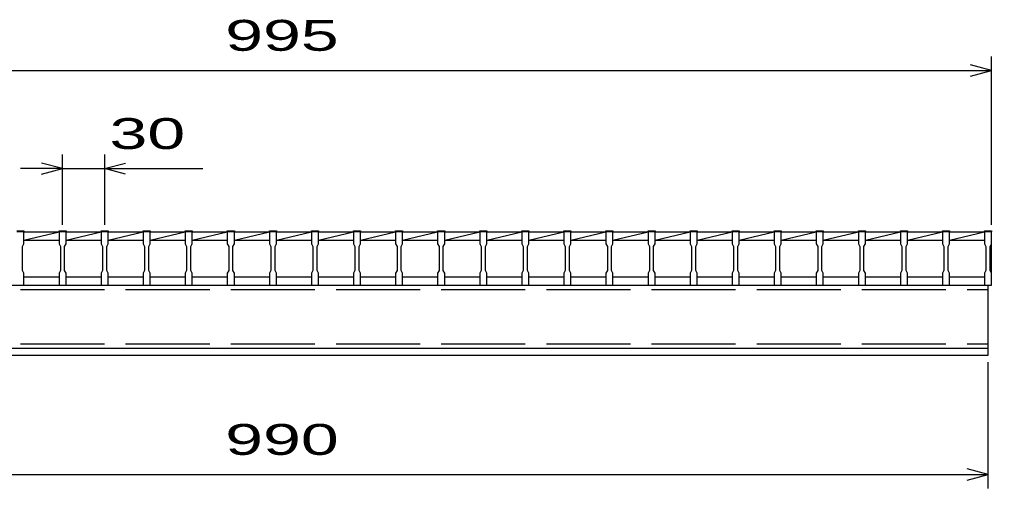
# Model space of a CAD drawing. Units: millimetres, scale not verified. Extents: x -1820 to 1731, y -1282 to 1054.
# Drawn here: x -1117 to -424, y -650 to -316 of the extents above; entities that cross this region are included whole.
import ezdxf
from ezdxf.enums import TextEntityAlignment as Align

# ---------------------------------------------------------------- set-up
doc = ezdxf.new("R2010")
doc.units = ezdxf.units.MM
doc.header["$LTSCALE"] = 10
doc.linetypes.add('DASHED', pattern=[7.5, 6, -1.5])
doc.layers.add('16', color=3, linetype='Continuous', lineweight=25)
doc.layers.add('22', color=4, linetype='Continuous', lineweight=25)
doc.styles.add('ベクトル', font='')
doc.styles.get('ベクトル').set_extended_font_data('ベクトル')

msp = doc.modelspace()

# ---------------------------------------------------------------- linework, layer by layer
at = {"layer": '16'}
for p, q in [((-1119, -466.8), (-1114, -466.8)), ((-1114, -467.5), (-1119, -467.5)), ((-1114, -466.8), (-1114, -467.5)), ((-1114, -476), (-1114, -467.5)), ((-1114, -467.5), (-1089, -467.5)), ((-1114, -473.5), (-1089, -467.5)), ((-1089, -467.5), (-1089, -466.8)), ((-1089, -466.8), (-1084, -466.8)), ((-1089, -467.5), (-1089, -476)), ((-1084, -467.5), (-1089, -467.5)), ((-1084, -466.8), (-1084, -467.5)), ((-1084, -476), (-1084, -467.5)), ((-1084, -467.5), (-1059, -467.5)), ((-1084, -473.5), (-1059, -467.5)), ((-1059, -467.5), (-1059, -466.8)), ((-1059, -466.8), (-1054, -466.8)), ((-1059, -467.5), (-1059, -476)), ((-1054, -467.5), (-1059, -467.5)), ((-1054, -466.8), (-1054, -467.5)), ((-1054, -476), (-1054, -467.5)), ((-1054, -467.5), (-1029, -467.5)), ((-1054, -473.5), (-1029, -467.5)), ((-1029, -467.5), (-1029, -466.8)), ((-1029, -466.8), (-1024, -466.8)), ((-1029, -467.5), (-1029, -476)), ((-1024, -467.5), (-1029, -467.5)), ((-1024, -466.8), (-1024, -467.5)), ((-1024, -476), (-1024, -467.5)), ((-1024, -467.5), (-999, -467.5)), ((-1024, -473.5), (-999, -467.5)), ((-999, -467.5), (-999, -466.8)), ((-999, -466.8), (-994, -466.8)), ((-999, -467.5), (-999, -476)), ((-994, -467.5), (-999, -467.5)), ((-994, -466.8), (-994, -467.5)), ((-994, -476), (-994, -467.5)), ((-994, -467.5), (-969, -467.5)), ((-994, -473.5), (-969, -467.5)), ((-969, -467.5), (-969, -466.8)), ((-969, -466.8), (-964, -466.8)), ((-969, -467.5), (-969, -476)), ((-964, -467.5), (-969, -467.5)), ((-964, -466.8), (-964, -467.5)), ((-964, -476), (-964, -467.5)), ((-964, -467.5), (-939, -467.5)), ((-964, -473.5), (-939, -467.5)), ((-939, -467.5), (-939, -466.8)), ((-939, -466.8), (-934, -466.8)), ((-939, -467.5), (-939, -476)), ((-934, -467.5), (-939, -467.5)), ((-934, -466.8), (-934, -467.5)), ((-934, -476), (-934, -467.5)), ((-934, -467.5), (-909, -467.5)), ((-934, -473.5), (-909, -467.5)), ((-909, -467.5), (-909, -466.8)), ((-909, -466.8), (-904, -466.8)), ((-909, -467.5), (-909, -476)), ((-904, -467.5), (-909, -467.5)), ((-904, -466.8), (-904, -467.5)), ((-904, -476), (-904, -467.5)), ((-904, -467.5), (-879, -467.5)), ((-904, -473.5), (-879, -467.5)), ((-879, -467.5), (-879, -466.8)), ((-879, -466.8), (-874, -466.8)), ((-879, -467.5), (-879, -476)), ((-874, -467.5), (-879, -467.5)), ((-874, -466.8), (-874, -467.5)), ((-874, -476), (-874, -467.5)), ((-874, -467.5), (-849, -467.5)), ((-874, -473.5), (-849, -467.5)), ((-849, -467.5), (-849, -466.8)), ((-849, -466.8), (-844, -466.8)), ((-849, -467.5), (-849, -476)), ((-844, -467.5), (-849, -467.5)), ((-844, -466.8), (-844, -467.5)), ((-844, -476), (-844, -467.5)), ((-844, -467.5), (-819, -467.5)), ((-844, -473.5), (-819, -467.5)), ((-819, -467.5), (-819, -466.8)), ((-819, -466.8), (-814, -466.8)), ((-819, -467.5), (-819, -476)), ((-814, -467.5), (-819, -467.5)), ((-814, -466.8), (-814, -467.5)), ((-814, -476), (-814, -467.5)), ((-814, -467.5), (-789, -467.5)), ((-814, -473.5), (-789, -467.5)), ((-789, -467.5), (-789, -466.8)), ((-789, -466.8), (-784, -466.8)), ((-789, -467.5), (-789, -476)), ((-784, -467.5), (-789, -467.5)), ((-784, -466.8), (-784, -467.5)), ((-784, -476), (-784, -467.5)), ((-784, -467.5), (-759, -467.5)), ((-784, -473.5), (-759, -467.5)), ((-759, -467.5), (-759, -466.8)), ((-759, -466.8), (-754, -466.8)), ((-759, -467.5), (-759, -476)), ((-754, -467.5), (-759, -467.5)), ((-754, -466.8), (-754, -467.5)), ((-754, -476), (-754, -467.5)), ((-754, -467.5), (-729, -467.5)), ((-754, -473.5), (-729, -467.5)), ((-729, -467.5), (-729, -466.8)), ((-729, -466.8), (-724, -466.8)), ((-729, -467.5), (-729, -476)), ((-724, -467.5), (-729, -467.5)), ((-724, -466.8), (-724, -467.5)), ((-724, -476), (-724, -467.5)), ((-724, -467.5), (-699, -467.5)), ((-724, -473.5), (-699, -467.5)), ((-699, -467.5), (-699, -466.8)), ((-699, -466.8), (-694, -466.8)), ((-699, -467.5), (-699, -476)), ((-694, -467.5), (-699, -467.5)), ((-694, -466.8), (-694, -467.5)), ((-694, -476), (-694, -467.5)), ((-694, -467.5), (-669, -467.5)), ((-694, -473.5), (-669, -467.5)), ((-669, -467.5), (-669, -466.8)), ((-669, -466.8), (-664, -466.8)), ((-669, -467.5), (-669, -476)), ((-664, -467.5), (-669, -467.5)), ((-664, -466.8), (-664, -467.5)), ((-664, -476), (-664, -467.5)), ((-664, -467.5), (-639, -467.5)), ((-664, -473.5), (-639, -467.5)), ((-639, -467.5), (-639, -466.8)), ((-639, -466.8), (-634, -466.8)), ((-639, -467.5), (-639, -476)), ((-634, -467.5), (-639, -467.5)), ((-634, -466.8), (-634, -467.5)), ((-634, -476), (-634, -467.5)), ((-634, -467.5), (-609, -467.5)), ((-634, -473.5), (-609, -467.5)), ((-609, -467.5), (-609, -466.8)), ((-609, -466.8), (-604, -466.8)), ((-609, -467.5), (-609, -476)), ((-604, -467.5), (-609, -467.5)), ((-604, -466.8), (-604, -467.5)), ((-604, -476), (-604, -467.5)), ((-604, -467.5), (-579, -467.5)), ((-604, -473.5), (-579, -467.5)), ((-579, -467.5), (-579, -466.8)), ((-579, -466.8), (-574, -466.8)), ((-579, -467.5), (-579, -476)), ((-574, -467.5), (-579, -467.5)), ((-574, -466.8), (-574, -467.5)), ((-574, -476), (-574, -467.5)), ((-574, -467.5), (-549, -467.5)), ((-574, -473.5), (-549, -467.5)), ((-549, -467.5), (-549, -466.8)), ((-549, -466.8), (-544, -466.8)), ((-549, -467.5), (-549, -476)), ((-544, -467.5), (-549, -467.5)), ((-544, -466.8), (-544, -467.5)), ((-544, -476), (-544, -467.5)), ((-544, -467.5), (-519, -467.5)), ((-544, -473.5), (-519, -467.5)), ((-519, -467.5), (-519, -466.8)), ((-519, -466.8), (-514, -466.8)), ((-519, -467.5), (-519, -476)), ((-514, -467.5), (-519, -467.5)), ((-514, -466.8), (-514, -467.5)), ((-514, -476), (-514, -467.5)), ((-514, -467.5), (-489, -467.5)), ((-514, -473.5), (-489, -467.5)), ((-489, -467.5), (-489, -466.8)), ((-489, -466.8), (-484, -466.8)), ((-489, -467.5), (-489, -476)), ((-484, -467.5), (-489, -467.5)), ((-484, -466.8), (-484, -467.5)), ((-484, -476), (-484, -467.5)), ((-484, -467.5), (-459, -467.5)), ((-484, -473.5), (-459, -467.5)), ((-459, -467.5), (-459, -466.8)), ((-459, -466.8), (-454, -466.8)), ((-459, -467.5), (-459, -476)), ((-454, -467.5), (-459, -467.5)), ((-454, -466.8), (-454, -467.5)), ((-454, -476), (-454, -467.5)), ((-454, -467.5), (-429, -467.5)), ((-454, -473.5), (-429, -467.5)), ((-429, -467.5), (-429, -466.8)), ((-429, -466.8), (-424, -466.8)), ((-429, -467.5), (-429, -476)), ((-424, -467.5), (-429, -467.5)), ((-424, -466.8), (-424, -467.5)), ((-424, -476), (-424, -467.5)), ((-424, -499.5), (-424, -467.5)), ((-1115, -478), (-1114, -476)), ((-1115, -495), (-1115, -478)), ((-1114, -473.5), (-1089, -473.5)), ((-1089, -476), (-1088, -478)), ((-1088, -478), (-1088, -495)), ((-1085, -478), (-1084, -476)), ((-1085, -495), (-1085, -478)), ((-1084, -473.5), (-1059, -473.5)), ((-1059, -476), (-1058, -478)), ((-1058, -478), (-1058, -495)), ((-1055, -478), (-1054, -476)), ((-1055, -495), (-1055, -478)), ((-1054, -473.5), (-1029, -473.5)), ((-1029, -476), (-1028, -478)), ((-1028, -478), (-1028, -495)), ((-1025, -478), (-1024, -476)), ((-1025, -495), (-1025, -478)), ((-1024, -473.5), (-999, -473.5)), ((-999, -476), (-998, -478)), ((-998, -478), (-998, -495)), ((-995, -478), (-994, -476)), ((-995, -495), (-995, -478)), ((-994, -473.5), (-969, -473.5)), ((-969, -476), (-968, -478)), ((-968, -478), (-968, -495)), ((-965, -478), (-964, -476)), ((-965, -495), (-965, -478)), ((-964, -473.5), (-939, -473.5)), ((-939, -476), (-938, -478)), ((-938, -478), (-938, -495)), ((-935, -478), (-934, -476)), ((-935, -495), (-935, -478)), ((-934, -473.5), (-909, -473.5)), ((-909, -476), (-908, -478)), ((-908, -478), (-908, -495)), ((-905, -478), (-904, -476)), ((-905, -495), (-905, -478)), ((-904, -473.5), (-879, -473.5)), ((-879, -476), (-878, -478)), ((-878, -478), (-878, -495)), ((-875, -478), (-874, -476)), ((-875, -495), (-875, -478)), ((-874, -473.5), (-849, -473.5)), ((-849, -476), (-848, -478)), ((-848, -478), (-848, -495)), ((-845, -478), (-844, -476)), ((-845, -495), (-845, -478)), ((-844, -473.5), (-819, -473.5)), ((-819, -476), (-818, -478)), ((-818, -478), (-818, -495)), ((-815, -478), (-814, -476)), ((-815, -495), (-815, -478)), ((-814, -473.5), (-789, -473.5)), ((-789, -476), (-788, -478)), ((-788, -478), (-788, -495)), ((-785, -478), (-784, -476)), ((-785, -495), (-785, -478)), ((-784, -473.5), (-759, -473.5)), ((-759, -476), (-758, -478)), ((-758, -478), (-758, -495)), ((-755, -478), (-754, -476)), ((-755, -495), (-755, -478)), ((-754, -473.5), (-729, -473.5)), ((-729, -476), (-728, -478)), ((-728, -478), (-728, -495)), ((-725, -478), (-724, -476)), ((-725, -495), (-725, -478)), ((-724, -473.5), (-699, -473.5)), ((-699, -476), (-698, -478)), ((-698, -478), (-698, -495)), ((-695, -478), (-694, -476)), ((-695, -495), (-695, -478)), ((-694, -473.5), (-669, -473.5)), ((-669, -476), (-668, -478)), ((-668, -478), (-668, -495)), ((-665, -478), (-664, -476)), ((-665, -495), (-665, -478)), ((-664, -473.5), (-639, -473.5)), ((-639, -476), (-638, -478)), ((-638, -478), (-638, -495)), ((-635, -478), (-634, -476)), ((-635, -495), (-635, -478)), ((-634, -473.5), (-609, -473.5)), ((-609, -476), (-608, -478)), ((-608, -478), (-608, -495)), ((-605, -478), (-604, -476)), ((-605, -495), (-605, -478)), ((-604, -473.5), (-579, -473.5)), ((-579, -476), (-578, -478)), ((-578, -478), (-578, -495)), ((-575, -478), (-574, -476)), ((-575, -495), (-575, -478)), ((-574, -473.5), (-549, -473.5)), ((-549, -476), (-548, -478)), ((-548, -478), (-548, -495)), ((-545, -478), (-544, -476)), ((-545, -495), (-545, -478)), ((-544, -473.5), (-519, -473.5)), ((-519, -476), (-518, -478)), ((-518, -478), (-518, -495)), ((-515, -478), (-514, -476)), ((-515, -495), (-515, -478)), ((-514, -473.5), (-489, -473.5)), ((-489, -476), (-488, -478)), ((-488, -478), (-488, -495)), ((-485, -478), (-484, -476)), ((-485, -495), (-485, -478)), ((-484, -473.5), (-459, -473.5)), ((-459, -476), (-458, -478)), ((-458, -478), (-458, -495)), ((-455, -478), (-454, -476)), ((-455, -495), (-455, -478)), ((-454, -473.5), (-429, -473.5)), ((-429, -476), (-428, -478)), ((-428, -478), (-428, -495)), ((-425, -478), (-424, -476)), ((-425, -495), (-425, -478)), ((-1114, -497), (-1115, -495)), ((-1114, -505.5), (-1114, -497)), ((-1088, -495), (-1089, -497)), ((-1089, -497), (-1089, -505.5)), ((-1084, -497), (-1085, -495)), ((-1084, -505.5), (-1084, -497)), ((-1058, -495), (-1059, -497)), ((-1059, -497), (-1059, -505.5)), ((-1054, -497), (-1055, -495)), ((-1054, -505.5), (-1054, -497)), ((-1028, -495), (-1029, -497)), ((-1029, -497), (-1029, -505.5)), ((-1024, -497), (-1025, -495)), ((-1024, -505.5), (-1024, -497)), ((-998, -495), (-999, -497)), ((-999, -497), (-999, -505.5)), ((-994, -497), (-995, -495)), ((-994, -505.5), (-994, -497)), ((-968, -495), (-969, -497)), ((-969, -497), (-969, -505.5)), ((-964, -497), (-965, -495)), ((-964, -505.5), (-964, -497)), ((-938, -495), (-939, -497)), ((-939, -497), (-939, -505.5)), ((-934, -497), (-935, -495)), ((-934, -505.5), (-934, -497)), ((-908, -495), (-909, -497)), ((-909, -497), (-909, -505.5)), ((-904, -497), (-905, -495)), ((-904, -505.5), (-904, -497)), ((-878, -495), (-879, -497)), ((-879, -497), (-879, -505.5)), ((-874, -497), (-875, -495)), ((-874, -505.5), (-874, -497)), ((-848, -495), (-849, -497)), ((-849, -497), (-849, -505.5)), ((-844, -497), (-845, -495)), ((-844, -505.5), (-844, -497)), ((-818, -495), (-819, -497)), ((-819, -497), (-819, -505.5)), ((-814, -497), (-815, -495)), ((-814, -505.5), (-814, -497)), ((-788, -495), (-789, -497)), ((-789, -497), (-789, -505.5)), ((-784, -497), (-785, -495)), ((-784, -505.5), (-784, -497)), ((-758, -495), (-759, -497)), ((-759, -497), (-759, -505.5)), ((-754, -497), (-755, -495)), ((-754, -505.5), (-754, -497)), ((-728, -495), (-729, -497)), ((-729, -497), (-729, -505.5)), ((-724, -497), (-725, -495)), ((-724, -505.5), (-724, -497)), ((-698, -495), (-699, -497)), ((-699, -497), (-699, -505.5)), ((-694, -497), (-695, -495)), ((-694, -505.5), (-694, -497)), ((-668, -495), (-669, -497)), ((-669, -497), (-669, -505.5)), ((-664, -497), (-665, -495)), ((-664, -505.5), (-664, -497)), ((-638, -495), (-639, -497)), ((-639, -497), (-639, -505.5)), ((-634, -497), (-635, -495)), ((-634, -505.5), (-634, -497)), ((-608, -495), (-609, -497)), ((-609, -497), (-609, -505.5)), ((-604, -497), (-605, -495)), ((-604, -505.5), (-604, -497)), ((-578, -495), (-579, -497)), ((-579, -497), (-579, -505.5)), ((-574, -497), (-575, -495)), ((-574, -505.5), (-574, -497)), ((-548, -495), (-549, -497)), ((-549, -497), (-549, -505.5)), ((-544, -497), (-545, -495)), ((-544, -505.5), (-544, -497)), ((-518, -495), (-519, -497)), ((-519, -497), (-519, -505.5)), ((-514, -497), (-515, -495)), ((-514, -505.5), (-514, -497)), ((-488, -495), (-489, -497)), ((-489, -497), (-489, -505.5)), ((-484, -497), (-485, -495)), ((-484, -505.5), (-484, -497)), ((-458, -495), (-459, -497)), ((-459, -497), (-459, -505.5)), ((-454, -497), (-455, -495)), ((-454, -505.5), (-454, -497)), ((-428, -495), (-429, -497)), ((-429, -497), (-429, -505.5)), ((-424, -497), (-425, -495)), ((-424, -505.5), (-424, -497)), ((-1416.5, -505.5), (-426.5, -505.5)), ((-1119, -505.5), (-1114, -505.5)), ((-1114, -499.5), (-1089, -499.5)), ((-1089, -505.5), (-1084, -505.5)), ((-1084, -499.5), (-1059, -499.5)), ((-1059, -505.5), (-1054, -505.5)), ((-1054, -499.5), (-1029, -499.5)), ((-1029, -505.5), (-1024, -505.5)), ((-1024, -499.5), (-999, -499.5)), ((-999, -505.5), (-994, -505.5)), ((-994, -499.5), (-969, -499.5)), ((-969, -505.5), (-964, -505.5)), ((-964, -499.5), (-939, -499.5)), ((-939, -505.5), (-934, -505.5)), ((-934, -499.5), (-909, -499.5)), ((-909, -505.5), (-904, -505.5)), ((-904, -499.5), (-879, -499.5)), ((-879, -505.5), (-874, -505.5)), ((-874, -499.5), (-849, -499.5)), ((-849, -505.5), (-844, -505.5)), ((-844, -499.5), (-819, -499.5)), ((-819, -505.5), (-814, -505.5)), ((-814, -499.5), (-789, -499.5)), ((-789, -505.5), (-784, -505.5)), ((-784, -499.5), (-759, -499.5)), ((-759, -505.5), (-754, -505.5)), ((-754, -499.5), (-729, -499.5)), ((-729, -505.5), (-724, -505.5)), ((-724, -499.5), (-699, -499.5)), ((-699, -505.5), (-694, -505.5)), ((-694, -499.5), (-669, -499.5)), ((-669, -505.5), (-664, -505.5)), ((-664, -499.5), (-639, -499.5)), ((-639, -505.5), (-634, -505.5)), ((-634, -499.5), (-609, -499.5)), ((-609, -505.5), (-604, -505.5)), ((-604, -499.5), (-579, -499.5)), ((-579, -505.5), (-574, -505.5)), ((-574, -499.5), (-549, -499.5)), ((-549, -505.5), (-544, -505.5)), ((-544, -499.5), (-519, -499.5)), ((-519, -505.5), (-514, -505.5)), ((-514, -499.5), (-489, -499.5)), ((-489, -505.5), (-484, -505.5)), ((-484, -499.5), (-459, -499.5)), ((-459, -505.5), (-454, -505.5)), ((-454, -499.5), (-429, -499.5)), ((-429, -505.5), (-424, -505.5)), ((-426.5, -550.5), (-426.5, -505.5)), ((-1416.5, -550.5), (-426.5, -550.5)), ((-1416.5, -550.5), (-426.5, -550.5)), ((-426.5, -555.5), (-426.5, -550.5)), ((-1416.5, -555.5), (-426.5, -555.5))]:
    msp.add_line(p, q, dxfattribs=at)
at = {"layer": '16', "linetype": 'DASHED'}
for p, q in [((-1416.5, -508.7), (-426.5, -508.7)), ((-1416.5, -547.3), (-426.5, -547.3))]:
    msp.add_line(p, q, dxfattribs=at)
at = {"layer": '22'}
for p, q in [((-424, -462.5), (-424, -342.5)), ((-1419, -352.5), (-424, -352.5)), ((-424, -352.5), (-439, -348.5)), ((-439, -356.5), (-424, -352.5)), ((-1086.5, -462.5), (-1086.5, -412.5)), ((-1056.5, -412.5), (-1056.5, -462.5)), ((-1086.5, -422.5), (-1116.5, -422.5)), ((-1086.5, -422.5), (-1101.5, -418.5)), ((-1101.5, -426.5), (-1086.5, -422.5)), ((-1086.5, -422.5), (-1056.5, -422.5)), ((-1056.5, -422.5), (-1041.5, -418.5)), ((-1041.5, -426.5), (-1056.5, -422.5)), ((-1056.5, -422.5), (-986.5, -422.5)), ((-426.5, -650.5), (-426.5, -560.5)), ((-426.5, -640.5), (-441.5, -636.5)), ((-1416.5, -640.5), (-426.5, -640.5)), ((-441.5, -644.5), (-426.5, -640.5))]:
    msp.add_line(p, q, dxfattribs=at)

# ---------------------------------------------------------------- texts
at = {"layer": '22', "color": 2, "style": 'ベクトル', "width": 1.65}
for s, p in [(' 995 ', (-984, -327.5)), (' 30 ', (-1066.5, -397.5)), (' 990 ', (-984, -615.5))]:
    msp.add_text(s, height=21.99, dxfattribs=at).set_placement(p, align=Align.MIDDLE_LEFT)

doc.saveas('drawing.dxf')
